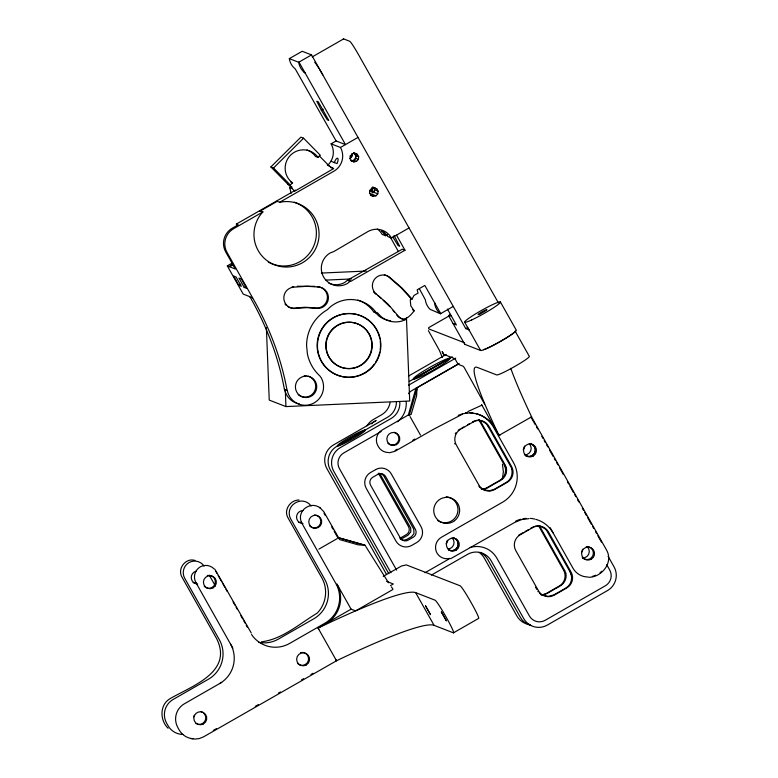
<?xml version="1.0" encoding="UTF-8"?>
<svg xmlns="http://www.w3.org/2000/svg" width="778" height="778" viewBox="0 0 778 778"><rect width="100%" height="100%" fill="white"/><g stroke="black" fill="none" stroke-linecap="round" stroke-linejoin="round"><path stroke-width="1.17" d="M357.365 154.355L354 153.042L355.77 155.551L355.75 158.333L354.019 160.356L351.325 160.871L353.951 161.892L356.567 161.338L358.376 159.354L358.677 156.679L357.365 154.355L354.933 153.247L352.317 153.801L350.518 155.785L350.207 158.459L351.53 160.783L353.951 161.892M408.362 414.975L415.851 388.465L416.979 388.893L416.6 395.876L411.163 414.343L409.199 415.296L408.362 414.975L382.251 429.942A11.602 11.514 -68.8 0 0 377.884 445.755L378.39 446.669A11.602 11.514 -68.8 0 0 388.319 452.504M377.797 193.81L378.098 191.135L376.785 188.811L374.354 187.702L371.738 188.257L369.929 190.24L369.628 192.915L370.941 195.239L373.372 196.348L375.988 195.793L377.797 193.81L373.81 192.263L373.372 192.672M396.858 315.207A10.727 10.649 -68.8 0 0 403.918 319.272C408.294 318.114 411.494 314.273 414.188 310.821L410.784 305.851L410.298 300.162L410.803 298.324L401.127 287.743L388.514 276.774A10.727 10.649 -68.8 0 0 384.322 274.829M502.316 479.267L503.366 471.779L502.452 464.272M349.769 158.605L351.656 156.65L352.23 154.18M376.785 188.811L373.907 187.712L374.743 189.842L373.81 192.263M409.199 415.296L416.979 388.893M349.769 158.702L351.646 156.738L352.171 153.48M414.188 310.821L412.583 309.702M411.047 298.723L412.048 299.112L413.945 295.484L418.058 293.121L417.144 289.854L424.837 285.438L440.708 313.602M455.266 433.754L455.869 432.792M372.079 192.166L372.088 188.811M327.198 164.858L333.597 168.602L294.716 191.184L270.88 166.939L300.901 137.152L303.576 138.192L320.322 155.26L318.085 157.487L315.498 156.475L314.429 155.075A18.273 18.127 -68.8 0 0 307.018 149.95M270.88 166.939L273.555 167.98L303.576 138.192M259.842 211.256L277.357 201.21M260.222 210.877L262.896 211.917L262.517 212.297A32.773 32.52 -68.8 0 0 272.99 264.15A32.773 32.52 -68.8 0 0 318.854 237.854A32.773 32.52 -68.8 0 0 280.031 202.251L276.851 201.346M287.714 184.046L290.311 185.047L292.547 182.83L291.166 181.741A18.273 18.127 -68.8 0 1 290.583 155.143A18.273 18.127 -68.8 0 1 317.025 156.086L318.085 157.487M371.777 423.874L372.438 423.232M373.129 422.61L373.839 422.026A12.438 7.887 -33.5 0 1 376.124 420.499L333.48 444.948A17.398 17.272 -68.8 0 0 326.935 468.667L386.462 574.3M371.748 188.004L372.438 192.837C374.908 191.874 375.404 187.975 372.779 186.856M396.498 235.141L404.998 250.224L350.567 281.441L347.698 280.061L344.732 282.443A17.602 17.466 -68.8 0 1 328.87 283.221M350.372 281.101L347.406 283.484A17.602 17.466 -68.8 0 1 323.58 276.949A17.602 17.466 -68.8 0 1 330.203 252.947L333.752 251.595L367.926 231.552A17.398 17.272 -68.8 0 1 391.48 238.01L409.034 227.944M458.232 430.244L460.148 428.97M530.372 417.562L531.627 416.843L498.854 435.476L500.273 434.824M518.683 535.186L519.665 534.593A31.898 3.054 -29.4 0 0 523.312 532.58M404.278 319.272L405.28 319.661L402.031 321.032A23.204 23.019 -68.8 0 1 381.084 316.636L377.349 312.668L376.319 312.766A31.898 31.655 -68.8 0 0 329.522 307.621L327.353 309.732A41.137 40.826 -68.8 0 0 306.571 345.296L307.378 353.834A41.137 40.826 -68.8 0 0 319.846 375.93L321.188 377.729A18.419 18.273 -68.8 0 1 311.647 404.064A18.419 18.273 -68.8 0 1 287.325 390.614L284.408 389.389C278.855 358.746 267.788 329.269 252.86 301.981L249.874 296.681L243.193 294.084L227.312 265.901L232.476 262.935M262.896 211.917L233.585 228.722A17.398 17.272 -68.8 0 0 227.04 252.442L255.534 303.012C270.462 330.31 281.529 359.776 287.082 390.43M298.995 62.104L345.481 144.591L336.115 140.964L295.251 68.911A15.949 15.832 -68.8 0 1 289.542 59.867L289.338 58.642L302.175 51.28L311.531 54.907L465.75 328.598L468.978 329.853A20.588 1.974 -29.4 0 1 468.978 329.269M289.338 58.642L298.694 62.269L311.531 54.907M312.202 56.92L343.633 38.9L349.643 41.234A14.5 1.128 60.2 0 1 358.405 54.46L498.387 302.885M321.363 110.272L316.831 101.237L318.26 101.792L328.744 120.405L327.324 119.851L321.363 110.272L323.24 109.192M327.499 165.432A17.398 17.272 -68.8 0 0 331.097 143.842L336.115 140.964M279.526 202.387L333.918 171.189A17.398 17.272 -68.8 0 0 340.463 147.47L358.016 137.405M291.001 193.547A32.783 32.53 -68.8 0 0 289.776 187.984L291.682 186.409M237.533 226.155L236.366 224.074L295.621 190.095M238.856 285.332L241.326 286.285L236.084 276.978L233.614 276.025L238.856 285.332L240.791 284.213M244.204 287.403L246.675 288.366L241.433 279.059L238.963 278.096L244.204 287.403L246.14 286.294M377.359 228.985A17.398 17.272 -68.8 0 1 382.115 234.382L385.616 235.744L387.629 234.586M347.698 280.061L402.323 249.193L404.998 250.224M357.909 300.084A31.898 31.655 -68.8 0 1 373.644 311.725L374.675 311.628M419.323 288.638L425.333 299.763A15.949 15.832 -68.8 0 0 430.117 309.343L440.406 313.777L453.253 306.415M450.452 315.168L428.659 327.664L428.688 328.88L464.544 342.797M465.75 328.598L467.841 327.402M408.431 376.105L446.193 354.447M409.286 381.473L452.29 356.82M408.518 385.217L455.723 358.143M459.224 363.433L412.019 390.507A11.602 11.514 -68.8 0 0 408.46 393.678M415.851 388.465L458.067 364.26L463.28 366.282L464.291 367.654L484.577 404.093M381.123 431.518L343.837 452.893A11.602 11.514 -68.8 0 0 339.471 468.706L396.615 570.118M395.127 450.374L397.208 449.188M412.778 440.26L414.849 439.064M318.912 549.103L337.37 538.522M383.262 576.391L401.438 566.034L406.291 564.896L460.08 585.776A17.398 1.361 60.2 0 1 470.593 601.647A28.455 2.217 60.2 0 1 474.142 608.036A17.398 1.361 60.2 0 1 478.509 618.471L453.428 632.854L434.085 625.347L415.656 592.651A238.729 22.883 -29.4 0 0 365.154 606.85L354.515 611.362A238.729 22.883 -29.4 0 0 318.085 628.07L318.795 629.334M221.701 682.384L184.376 703.789A17.398 17.272 -68.8 0 0 177.831 727.508A28.455 28.232 -68.8 0 0 179.241 730.027A17.398 17.272 -68.8 0 0 193.012 738.73M390.546 585.562L393.308 583.977L386.588 581.37M391.295 586.777L392.997 589.16L392.054 589.996L356.849 610.185L355.293 610.788L351.082 609.155L318.085 628.07L336.514 660.765A238.729 22.883 -29.4 0 1 434.085 625.347M425.051 572.705L449.908 558.458M431.362 575.107L467.607 554.325A17.398 17.272 -68.8 0 1 491.151 560.782L523.75 618.627A17.398 17.272 -68.8 0 0 547.304 625.084L607.501 590.57A17.398 17.272 -68.8 0 0 614.046 566.851L608.095 556.28M213.298 730.464L216.449 728.655M255.291 706.375L258.442 704.576M278.388 693.13L280.488 691.934M301.485 679.884L303.585 678.688M310.937 674.468L313.038 673.262M336.514 660.765L203.632 736.805L199.45 738.526L194.967 739.1L190.503 738.487M472.684 421.773L473.656 421.248M462.531 414.129L433.229 429.466L394.932 451.298L389.156 452.825M467.841 411.552L481.922 405.182M534.194 526.453L532.21 527.406A31.898 3.054 -29.4 0 1 530.479 528.437M233.274 265.065L229.286 266.669L231.902 264.539L233.935 265.736M450.656 558.701L514.666 522.446L521.639 519.578L529.108 518.625M474.668 420.82L475.728 420.49M293.812 286.596L292.081 286.819M535.245 526.123L540.525 526.123L545.592 529.166A9.589 7.245 67 0 1 547.235 531.51L569.963 571.713M284.408 389.389L287.315 390.381M299.063 500.011C290.359 499.875 283.348 510.037 288.025 517.866L322.034 578.229C328.248 589.423 326.157 604.117 317.132 613.181C299.511 623.713 282.365 639.312 261.35 641.85M588.722 577.305C602.007 577.295 613.764 562.261 606.441 549.851L531.452 416.784M476.797 420.276L479.997 420.285M542.023 595.044L547.226 593.439A31.898 3.054 -29.4 0 1 559.761 586.242C564.283 583.86 567.104 578.385 565.81 573.347M400.32 538.911L402.946 538.113A15.949 1.527 -29.4 0 1 407.964 535.235L410.823 531.821L410.667 527.941L379.567 473.257M321.372 273.068L366.273 271.045M325.953 280.099L351.432 278.952M266.377 327.596L269.237 400.096L285.944 406.583L409.724 401.01L406.447 317.638M314.711 286.314L297.284 286.246M317.298 286.703L318.173 286.693A10.727 10.649 -68.8 0 1 327.344 298.684A10.727 10.649 -68.8 0 1 315.382 307.962L305.122 307.242L294.852 308.059A10.727 10.649 -68.8 0 1 287.734 306.503M405.28 319.661L404.92 319.661A10.727 10.649 -68.8 0 1 397.859 315.596L387.989 304.11L376.523 294.23A10.727 10.649 -68.8 0 1 374.568 279.205A10.727 10.649 -68.8 0 1 389.515 277.163L402.129 288.132L412.048 299.112M481.436 489.411L484.665 489.09L487.699 487.806A31.898 3.054 -29.4 0 1 500.244 480.61C504.766 478.227 507.587 472.752 506.293 467.714M334.083 531.131L337.623 537.413L365.057 545.252L358.25 544.853L339.646 539.592L323.697 511.554L319.525 507.295M194.996 560.442C185.563 557.398 176.956 569 182.062 577.276L216.654 638.66C233.244 671.929 192.497 685.758 170.499 698.401C159.49 704.46 159.646 720.068 168.087 728.247M338.459 537.734L365.057 545.252M350.664 160.599C355.488 162.057 357.715 154.91 353.533 152.692M481.008 420.49L486.075 423.533M484.042 489.984L489.722 490.704L494.156 489.323A31.898 3.054 -29.4 0 0 506.702 482.136C511.175 479.491 513.052 473.666 511.574 468.784M331.097 143.842L340.463 147.47M355.77 155.551L358.677 156.679M349.896 156.057L351.646 156.738M355.75 158.333L358.376 159.354M354.019 160.356L356.567 161.338M330.942 161.221L337.069 163.604C339.791 157.175 336.689 155.863 334.258 162.748M330.465 167.387L333.597 168.602M374.743 189.842L378.098 191.135M369.424 190.561L373.508 192.049M369.433 193.255L375.988 195.793M370.386 195.19L373.372 196.348M290.816 182.159L292.547 182.83M289.63 187.586L292.217 188.597L291.526 186.72M391.48 238.01L387.979 236.658L384.254 232.272L381.405 230.599L385.616 235.744M236.366 224.074L238.224 224.793L232.272 228.217A17.398 17.272 -68.8 0 0 225.727 251.936L235.355 269.023L227.312 265.901M347.892 280.401L350.567 281.441M448.887 316.16L464.758 344.333L480.6 350.479A20.588 1.974 -29.4 0 0 500.789 341.182A20.588 1.974 -29.4 0 0 516.222 330.057L500.351 301.883M373.858 312.104L376.533 313.145M249.855 296.972L252.665 297.925M415.656 592.651L434.999 600.159A17.398 1.361 60.2 0 1 443.246 612.091A28.455 2.217 60.2 0 1 449.062 622.419A17.398 1.361 60.2 0 1 453.428 632.854M482.982 489.527L479.598 487.116M541.459 594.596L548.062 596.405L553.673 594.956A31.898 3.054 -29.4 0 0 566.219 587.769C570.692 585.124 572.569 579.289 571.091 574.407M400.476 539.339L403.763 540.243L406.563 539.514A15.949 1.527 -29.4 0 0 411.581 536.645L413.984 533.63L413.75 529.147L383.729 475.815L381.327 473.51M376.406 294.347L375.521 293.841A10.727 10.649 -68.8 0 1 373.557 291.867M381.074 298.198L377.982 295.601M383.243 300.327L389.788 306.629M303.43 71.527L305.054 72.86L303.43 71.527A15.949 15.832 -68.8 0 1 298.908 63.495L298.694 62.269M539.553 593.167L540.467 593.935M440.406 313.777L439.473 312.97A15.949 15.832 -68.8 0 1 434.688 303.401L434.649 302.846M393.046 310.49L394.349 312.046M478.947 419.527L479.374 419.945A9.589 8.13 51.7 0 1 481.086 422.308L505.223 465.04A9.589 8.13 51.7 0 1 506.235 467.724M319.272 155.872L329.366 166.122M273.555 167.98L290.311 185.047M375.424 312.425L378.409 315.596A23.204 23.019 -68.8 0 0 390.527 320.75M214.845 569.175L251.236 632.971M388.562 582.8L365.65 546.263M394.038 235.452L399.61 246.159L398.18 245.605L392.812 236.979M531.675 418.331L535.254 424.671M536.441 426.791L537.637 428.911M541.809 436.312L543.005 438.432M544.192 440.543L545.388 442.663M546.584 444.783L547.77 446.893M549.56 450.073L553.139 456.414M554.335 458.534L555.521 460.654M556.717 462.764L557.904 464.884M559.693 468.055L563.272 474.405M567.444 481.815L568.64 483.926M569.836 486.046L573.405 492.396M574.602 494.507L575.798 496.627M577.577 499.797L578.774 501.917M582.352 508.267L583.549 510.378M584.735 512.498L586.524 515.668M587.721 517.788L591.299 524.139M592.486 526.249L593.682 528.369M595.471 531.539L596.658 533.659M597.854 535.779L601.433 542.12M606.723 564.702L609.699 569.982A11.602 11.514 -68.8 0 1 605.333 585.795L545.135 620.319A11.602 11.514 -68.8 0 1 529.439 616.011L496.841 558.166A23.204 23.019 -68.8 0 0 470.184 547.498M464.729 322.306L480.6 350.479M447.457 309.109L456.394 324.971L453.136 323.706A20.588 1.974 -29.4 0 0 454.362 323.599M390.118 236.794L398.492 251.664M481.553 404.55L499.019 435.544A238.729 18.643 60.2 0 1 485.239 405.056L481.806 396.683A238.729 18.643 60.2 0 1 477.303 367.401L496.646 374.908A17.398 1.663 -29.4 0 0 509.736 369.258A28.455 2.723 -29.4 0 0 520.035 363.355A17.398 1.663 -29.4 0 0 529.254 356.207L515.085 331.058A17.398 1.663 -29.4 0 1 505.865 338.206A28.455 2.723 -29.4 0 1 499.534 341.902A17.398 1.663 -29.4 0 1 483.508 349.662M458.067 364.26L454.945 358.726L443.752 354.379L442.157 351.549A29 28.776 -68.8 0 1 443.985 355.458M550.134 527.649L572.997 568.232A17.398 17.272 -68.8 0 0 587.886 576.984M487.777 425.838L510.446 466.08M540.652 527.912L564.74 570.673M535.575 587.234L536.762 589.354M410.074 416.619L420.499 435.126M390.926 572.734L333.791 471.322A17.398 17.272 -68.8 0 1 340.336 447.603L391.081 418.506A17.398 17.272 -68.8 0 0 399.795 401.856M388.699 573.512L330.368 470A17.398 17.272 -68.8 0 1 336.913 446.28L387.648 417.183A17.398 17.272 -68.8 0 0 396.43 402.051M324.047 513.324L325.223 515.415M331.72 526.939L332.896 529.03M351.082 609.155L336.913 584.006A29 28.776 -68.8 0 1 326.001 623.538M215.817 571.256L217.004 573.376M218.2 575.496L221.779 581.847M222.975 583.957L224.764 587.137M225.951 589.247L227.147 591.368M233.108 601.948L234.898 605.128M236.094 607.248L237.28 609.359M240.859 615.709L242.648 618.889M243.845 621L245.041 623.12M246.227 625.24L247.423 627.35M209.389 575.38L215.35 585.96M232.885 648.239L195.939 582.654A11.612 11.514 -68.8 0 1 200.111 566.958L200.296 566.841A11.612 11.514 -68.8 0 1 214.008 568.844M428.386 330.621L439.482 350.508L442.293 357.51M335.804 659.511L336.339 660.707M284.641 389.34L284.66 389.574A18.419 18.273 -68.8 0 0 299.374 403.947M285.283 389.671L285.944 406.583M230.521 644.048A29 28.776 -68.8 0 1 219.62 683.58M320.322 508.131A11.602 11.514 -68.8 0 0 307.164 506.916L306.26 507.441A11.602 11.514 -68.8 0 0 301.893 523.254L335.911 583.617A29 28.776 -68.8 0 1 325 623.149L289.659 643.416A29 28.776 -68.8 0 1 251.527 634.478M258.666 642.356A29 28.776 -68.8 0 0 278.456 639.069L313.797 618.802A29 28.776 -68.8 0 0 324.708 579.27L290.7 518.907A11.602 11.514 -68.8 0 1 295.066 503.094L295.961 502.578A11.602 11.514 -68.8 0 1 311.132 506.031M182.937 734.432A17.398 17.272 -68.8 0 1 168.048 725.68A28.455 28.232 -68.8 0 1 166.628 723.161A17.398 17.272 -68.8 0 1 173.173 699.441L208.416 679.233A29 28.776 -68.8 0 0 219.328 639.701L184.736 578.317A11.612 11.514 -68.8 0 1 188.918 562.611L189.103 562.504A11.612 11.514 -68.8 0 1 204.089 566.063M301.815 522.252A6.525 6.477 -68.8 0 1 298.46 522.242M196.474 582.664A6.525 6.477 -68.8 0 1 193.119 582.644M201.016 711.578A6.525 6.477 -68.8 0 1 205.246 720.389A6.525 6.477 -68.8 0 1 195.988 723.501M300.493 652.596A6.525 6.477 -68.8 0 1 308.36 660.61A6.525 6.477 -68.8 0 1 297.488 663.488M207.279 575.506A6.525 6.477 -68.8 0 1 215.136 583.519A6.525 6.477 -68.8 0 1 204.264 586.398M314.4 514.919A6.525 6.477 -68.8 0 1 320.303 523.954A6.525 6.477 -68.8 0 1 309.712 526.025M194.325 715.235A6.525 6.477 -68.8 0 1 193.664 716.81M197.631 583.977A6.525 6.477 -68.8 0 1 196.075 571.159M302.982 523.575A6.525 6.477 -68.8 0 1 296.554 517.03A6.525 6.477 -68.8 0 1 303.099 510.533M531.627 416.843A238.729 18.643 60.2 0 1 510.786 368.344M535.721 519.315A29 28.776 -68.8 0 1 553.09 532.891M515.736 521.124A29 28.776 -68.8 0 1 520.803 519.257M522.904 518.79A29 28.776 -68.8 0 1 526.123 518.372M530.421 518.391A29 28.776 -68.8 0 1 534.68 519.052M476.175 413.643A29 28.776 -68.8 0 1 493.544 427.219L513.509 462.657A29 28.776 -68.8 0 1 502.598 502.189L441.379 537.297A11.612 11.514 -68.8 0 0 436.915 552.925L437.022 553.109A11.612 11.514 -68.8 0 0 449.82 558.38M465.507 412.797A29 28.776 -68.8 0 1 467.656 412.641M469.795 412.651A29 28.776 -68.8 0 1 473.024 412.972M458.184 415.394A29 28.776 -68.8 0 1 494.545 427.608M601.832 571.276A17.398 17.272 -68.8 0 1 600.023 572.657M595.549 575.214A17.398 17.272 -68.8 0 1 592.369 576.41M505.126 465.312A29 28.776 -68.8 0 1 506.04 472.81M586.349 546.613A6.525 6.477 -68.8 0 1 592.992 555.336A6.525 6.477 -68.8 0 1 582.284 557.69M530.713 443.761A6.525 6.477 -68.8 0 1 534.943 452.572A6.525 6.477 -68.8 0 1 525.685 455.684M453.574 537.909A6.525 6.477 -68.8 0 1 457.804 546.72A6.525 6.477 -68.8 0 1 448.546 549.832M394.154 432.315A6.525 6.477 -68.8 0 1 397.996 441.894A6.525 6.477 -68.8 0 1 387.784 443.197M464.758 344.333A20.588 1.974 -29.4 0 1 464.748 343.74M451.561 315.596A20.588 1.974 -29.4 0 1 450.083 314.331M314.701 62.259A14.5 1.128 60.2 0 1 315.819 63.67M316.267 64.302A14.5 1.128 60.2 0 1 319.019 68.513M319.632 69.505A14.5 1.128 60.2 0 1 322.792 74.883M343.438 39.163A14.5 1.128 60.2 0 1 343.633 38.9M294.181 202.163A32.773 32.52 -68.8 0 1 313.68 246.179A32.773 32.52 -68.8 0 1 268.284 262.108M286.265 305.375A10.727 10.649 -68.8 0 1 285.011 304.004M307.923 376.085A10.727 10.649 -68.8 0 1 314.477 391.422A10.727 10.649 -68.8 0 1 298.149 394.611M304.247 375.745A10.727 10.649 -68.8 0 1 306.104 375.755M374.276 364.182A31.898 31.655 -68.8 0 1 326.07 367.654A31.898 31.655 -68.8 0 1 330.738 319.272A31.898 31.655 -68.8 0 1 377.427 331.496M377.884 332.507A31.898 31.655 -68.8 0 1 379.878 338.848M380.238 341.036A31.898 31.655 -68.8 0 1 380.16 349.915M379.752 352.103A31.898 31.655 -68.8 0 1 375.531 362.354M337.477 325.223A23.204 23.019 -68.8 0 1 371.155 339.529A23.204 23.019 -68.8 0 1 348.418 368.529A23.204 23.019 -68.8 0 1 326.692 338.984M327.023 337.915A23.204 23.019 -68.8 0 1 336.534 325.807M530.742 625.444A17.398 17.272 -68.8 0 1 520.326 617.294L487.728 559.45A17.398 17.272 -68.8 0 0 480.133 552.361M529.225 443.693A6.525 6.477 -68.8 0 1 524.343 454.906M452.086 537.851A6.525 6.477 -68.8 0 1 448.128 549.035M587.332 546.817A6.525 6.477 -68.8 0 1 582.45 558.02M569.914 571.752A9.589 7.245 67 0 1 571.023 574.427M528.719 529.478A31.898 3.054 -29.4 0 1 525.131 531.559M538.279 591.902A9.589 8.257 51.7 0 1 537.919 591.426M530.985 443.83A6.525 6.477 -68.8 0 1 534.739 452.572A6.525 6.477 -68.8 0 1 525.782 455.762M453.846 537.987A6.525 6.477 -68.8 0 1 457.6 546.73A6.525 6.477 -68.8 0 1 448.643 549.92M393.619 444.851A6.525 6.477 -68.8 0 1 392.705 444.997M406.204 401.604A23.204 23.019 -68.8 0 1 397.49 421.822M510.524 466.032A9.589 7.401 66.9 0 1 511.661 468.764M486.036 423.582A9.589 7.245 67 0 1 487.718 425.877M469.202 423.845A31.898 3.054 -29.4 0 1 467.413 424.885M463.785 426.957A31.898 3.054 -29.4 0 1 461.967 427.968M479.238 486.639A9.589 8.13 51.8 0 1 478.859 486.192M454.955 444.014A9.589 8.13 51.8 0 1 454.712 443.499M446.232 496.753A13.051 12.954 -68.8 0 1 457.211 514.112A13.051 12.954 -68.8 0 1 437.693 520.531M378.312 473.199A5.796 5.757 -68.8 0 1 378.76 473.89L408.528 526.706A5.796 5.757 -68.8 0 1 406.34 534.612L401.322 537.491A5.796 5.757 -68.8 0 1 399.795 538.094M481.417 489.138A11.602 11.514 -68.8 0 0 487.193 487.602L499.729 480.415A11.602 11.514 -68.8 0 0 504.095 464.602L480.007 421.841A11.602 11.514 -68.8 0 0 478.606 419.877M479.297 552.555A17.398 17.272 -68.8 0 1 484.305 558.118L516.893 615.972A17.398 17.272 -68.8 0 0 530.285 624.646M538.123 525.51A11.602 11.514 -68.8 0 1 539.524 527.474L563.612 570.235A11.602 11.514 -68.8 0 1 559.256 586.048L546.71 593.235A11.602 11.514 -68.8 0 1 540.934 594.762M390.06 402.722A17.398 17.272 -68.8 0 1 381.551 414.81L373.45 419.459A17.398 17.272 -68.8 0 0 367.06 425.79M447.272 540.253A6.525 6.477 -68.8 0 1 446.047 543.725M582.518 549.219A6.525 6.477 -68.8 0 1 581.779 551.894M524.411 446.105A6.525 6.477 -68.8 0 1 523.186 449.567M538.94 525.529A9.589 8.257 51.7 0 1 540.71 527.883M564.692 570.692A9.589 8.13 51.7 0 1 565.762 573.347M425.517 605.809L430.477 614.61L425.517 605.809M441.369 611.965L446.329 620.766L441.369 611.965M449.635 358.181L413.351 378.983A21.025 2.013 -29.4 0 1 429.232 367.712A21.025 2.013 -29.4 0 1 449.635 358.181M449.966 358.308L413.682 379.119A21.025 2.013 -29.4 0 0 434.085 369.589A21.025 2.013 -29.4 0 0 449.966 358.308M364.853 430.088L337.38 445.852A15.949 1.527 -29.4 0 1 349.448 437.324A15.949 1.527 -29.4 0 1 364.853 430.088M365.183 430.224L337.71 445.979A15.949 1.527 -29.4 0 0 353.124 438.743A15.949 1.527 -29.4 0 0 365.183 430.224M375.599 469.62L370.581 472.499A11.602 11.514 -68.8 0 0 366.224 488.312L395.983 541.128A11.602 11.514 -68.8 0 0 411.679 545.436L416.697 542.558A11.602 11.514 -68.8 0 0 421.063 526.745L391.305 473.928A11.602 11.514 -68.8 0 0 375.599 469.62M377.768 474.395L372.75 477.274A5.796 5.757 -68.8 0 0 370.571 485.18L400.33 537.997A5.796 5.757 -68.8 0 0 408.178 540.146L413.196 537.267A5.796 5.757 -68.8 0 0 415.374 529.361L385.616 476.544A5.796 5.757 -68.8 0 0 377.768 474.395M473.199 421.977L460.664 429.164A11.602 11.514 -68.8 0 0 456.297 444.977L478.966 485.219A11.602 11.514 -68.8 0 0 494.672 489.527L507.207 482.331A11.602 11.514 -68.8 0 0 511.574 466.518L488.905 426.276A11.602 11.514 -68.8 0 0 473.199 421.977M532.716 527.601L520.181 534.797A11.602 11.514 -68.8 0 0 515.814 550.61L538.493 590.852A11.602 11.514 -68.8 0 0 554.189 595.16L566.734 587.964A11.602 11.514 -68.8 0 0 571.101 572.151L548.422 531.909A11.602 11.514 -68.8 0 0 532.716 527.601M296.525 308.263L295.854 308.448A10.727 10.649 -68.8 0 1 283.902 299.277A10.727 10.649 -68.8 0 1 293.082 287.208L307.009 286.285L319.184 287.082A10.727 10.649 -68.8 0 1 328.345 299.073A10.727 10.649 -68.8 0 1 316.383 308.351L307.495 307.641L296.525 308.263M203.466 723.919A6.525 6.477 -68.8 0 0 203.573 712.629A6.525 6.477 -68.8 0 0 193.8 718.23A6.525 6.477 -68.8 0 0 203.466 723.919M306.308 664.947A6.525 6.477 -68.8 0 0 306.406 653.656A6.525 6.477 -68.8 0 0 296.632 659.258A6.525 6.477 -68.8 0 0 306.308 664.947M213.084 587.857A6.525 6.477 -68.8 0 0 213.191 576.566A6.525 6.477 -68.8 0 0 203.418 582.168A6.525 6.477 -68.8 0 0 213.084 587.857M318.426 527.445A6.525 6.477 -68.8 0 0 318.533 516.154A6.525 6.477 -68.8 0 0 308.759 521.756A6.525 6.477 -68.8 0 0 318.426 527.445M591.27 559.217A6.525 6.477 -68.8 0 0 591.377 547.926A6.525 6.477 -68.8 0 0 581.594 553.528A6.525 6.477 -68.8 0 0 591.27 559.217M533.163 456.093A6.525 6.477 -68.8 0 0 533.27 444.802A6.525 6.477 -68.8 0 0 523.497 450.413A6.525 6.477 -68.8 0 0 533.163 456.093M456.025 550.25A6.525 6.477 -68.8 0 0 456.132 538.96A6.525 6.477 -68.8 0 0 446.358 544.561A6.525 6.477 -68.8 0 0 456.025 550.25M396.508 444.617A6.525 6.477 -68.8 0 0 396.615 433.327A6.525 6.477 -68.8 0 0 386.831 438.928A6.525 6.477 -68.8 0 0 396.508 444.617M471.624 319.972A20.588 1.974 -29.4 0 0 500.351 302.467A20.588 1.974 -29.4 0 0 475.64 313.855A20.588 1.974 -29.4 0 0 471.624 319.972M479.851 314.04A5.076 0.486 -29.4 0 0 486.931 309.722A5.076 0.486 -29.4 0 0 480.833 312.532A5.076 0.486 -29.4 0 0 479.851 314.04M312.104 395.623A10.727 10.649 -68.8 0 0 310.665 377.126A10.727 10.649 -68.8 0 0 295.446 387.707A10.727 10.649 -68.8 0 0 312.104 395.623M364.746 373.139A31.898 31.655 -68.8 0 0 365.252 317.939A31.898 31.655 -68.8 0 0 317.463 345.344A31.898 31.655 -68.8 0 0 364.746 373.139M362.071 364.61A23.204 23.019 -68.8 0 0 359.222 324.582A23.204 23.019 -68.8 0 0 326.167 347.251A23.204 23.019 -68.8 0 0 362.071 364.61M454.527 520.725A13.051 12.954 -68.8 0 0 451.707 498.338A13.051 12.954 -68.8 0 0 433.832 512.089A13.051 12.954 -68.8 0 0 454.527 520.725"/></g></svg>
